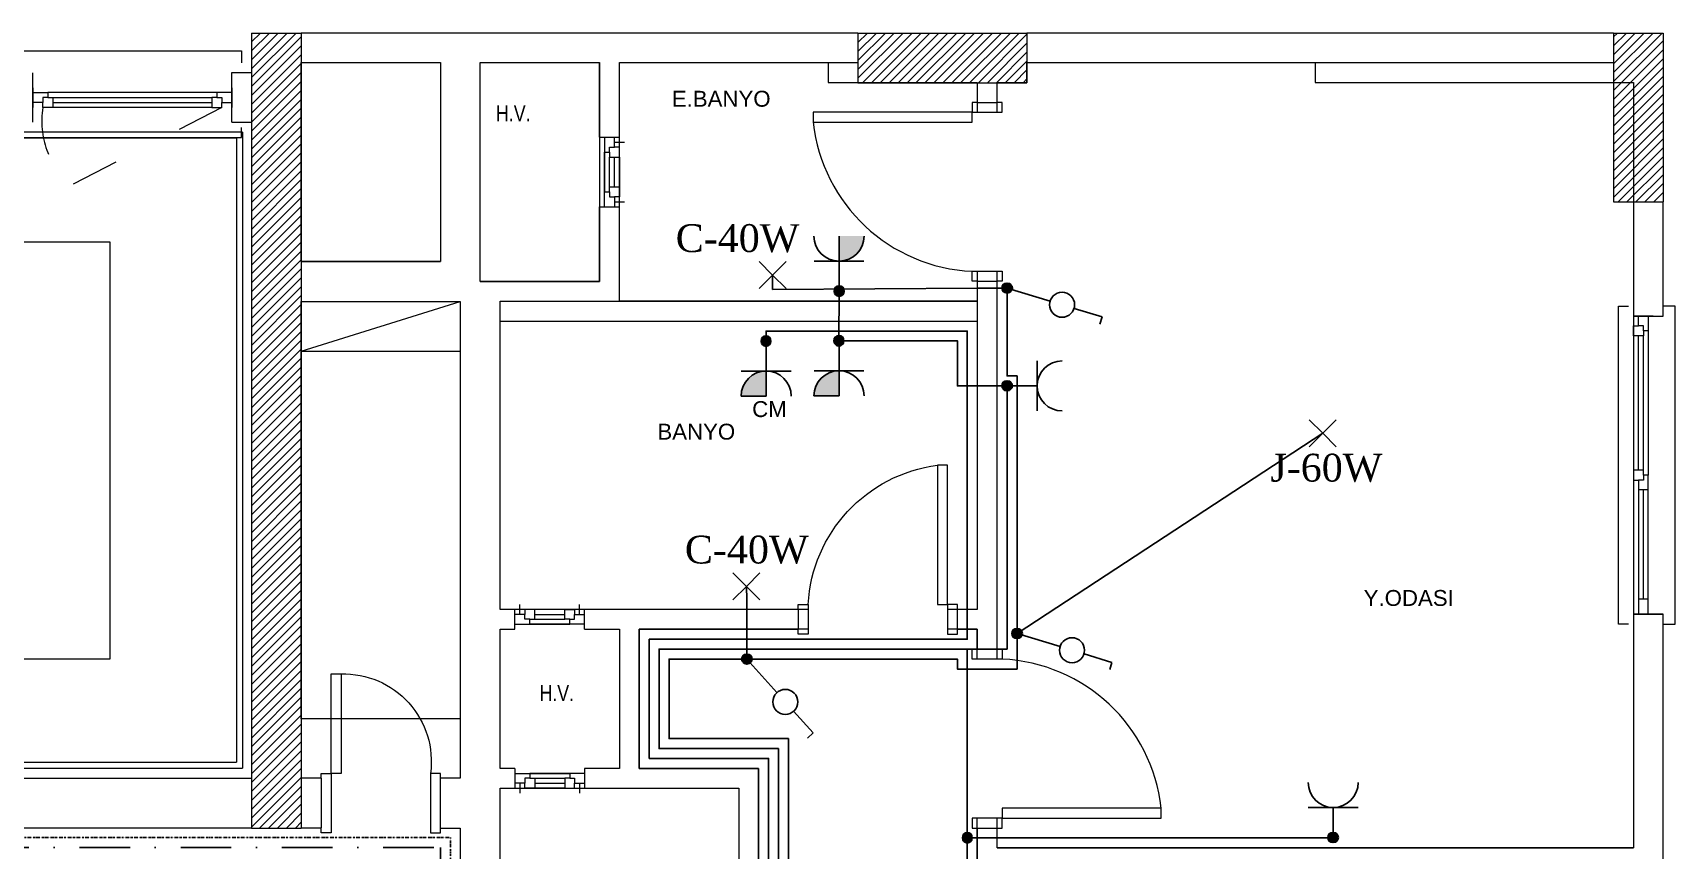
# Model space of a CAD drawing. Header units: millimetres. Extents: x 3395 to 31170, y 2853 to 7104.
# Drawn here: x 12577 to 13403, y 5600 to 6011 of the extents above; entities that cross this region are included whole.
import ezdxf

# ---------------------------------------------------------------- set-up
doc = ezdxf.new("R2010")
doc.units = ezdxf.units.MM
for name, pattern in [('ACAD_ISO03W100', [30, 12, -18]), ('DASHDOTX2', [50.8, 25.4, -12.7, 0, -12.7]), ('DIVIDE', [1.25, 0.5, -0.25, 0, -0.25, 0, -0.25])]:
    doc.linetypes.add(name, pattern=pattern)
for name, color, linetype in [('AydınlatmaT.', 1, 'Continuous'), ('DENIZLIK', 140, 'Continuous'), ('Elektrik T.', 4, 'Continuous'), ('S', 2, 'Continuous'), ('Telefon', 3, 'DIVIDE'), ('Televizyon', 255, 'DASHDOTX2'), ('YazılarY.', 7, 'Continuous')]:
    doc.layers.add(name, color=color, linetype=linetype)
for name, color, linetype, lineweight in [('Duvar', 7, 'Continuous', 20), ('elk035', 3, 'Continuous', 30), ('KAPEN', 30, 'Continuous', 13), ('SIVA', 42, 'Continuous', 9), ('TR', 252, 'Continuous', 5)]:
    doc.layers.add(name, color=color, linetype=linetype, lineweight=lineweight)
doc.styles.add('MEKAN', font='times.ttf')
doc.styles.get("Standard").update_dxf_attribs({"font": 'arial.ttf'})
doc.styles.add('style1', font='arial.ttf')

# ---------------------------------------------------------------- blocks, each defined once
blk = doc.blocks.new('30x30')
at = {"layer": 'DENIZLIK'}
blk.add_line((2.5, -12.5), (2.5, 7.5), dxfattribs=at)
at = {"layer": 'Duvar'}
for p, q in [((5, 15), (-5, 15)), ((5, -20), (-5, -20))]:
    blk.add_line(p, q, dxfattribs=at)
at = {"layer": 'KAPEN'}
for p, q in [((-5, -10), (-5, 5)), ((-2.5, 5), (-2.5, -10)), ((0, 5), (0, -10))]:
    blk.add_line(p, q, dxfattribs=at)
for points in [[(0, 7.5), (0, 5), (-5, 5), (-5, 10), (-2.5, 10)], [(2.5, 15), (2.5, 7.5), (0, 7.5), (0, 10), (-2.5, 10), (-2.5, 15)], [(0, -12.5), (0, -10), (-5, -10), (-5, -15), (-2.5, -15)], [(2.5, -20), (2.5, -12.5), (0, -12.5), (0, -15), (-2.5, -15), (-2.5, -20)]]:
    blk.add_lwpolyline(points, dxfattribs=at)
at = {"layer": 'SIVA', "ltscale": 2}
for p, q in [((-2.5, 12.5), (-7.5, 12.5)), ((-2.5, -17.5), (-7.5, -17.5))]:
    blk.add_line(p, q, dxfattribs=at)
blk = doc.blocks.new('RR9-1A')
at = {"layer": 'KAPEN'}
for points in [[(0, 0), (0, -2.5), (5, -2.5), (5, 12.5), (0, 12.5), (0, 10)], [(90, 0), (90, -2.5), (85, -2.5), (85, 12.5), (90, 12.5), (90, 10)]]:
    blk.add_lwpolyline(points, dxfattribs=at)
blk.add_lwpolyline([(5, -82.5), (10, -82.5), (10, -2.5), (5, -2.5)], close=True, dxfattribs=at)
blk.add_arc((0.74, 1.33), 84.34, 276.30069, 357.39453, dxfattribs=at)
blk = doc.blocks.new('LL8-1A')
at = {"layer": 'KAPEN'}
for points in [[(-80, 0), (-80, -2.5), (-75, -2.5), (-75, 12.5), (-80, 12.5), (-80, 10)], [(0, 0), (0, -2.5), (-5, -2.5), (-5, 12.5), (0, 12.5), (0, 10)]]:
    blk.add_lwpolyline(points, dxfattribs=at)
blk.add_lwpolyline([(-5, -72.5), (-10, -72.5), (-10, -2.5), (-5, -2.5)], close=True, dxfattribs=at)
blk.add_arc((-0.63, 1.38), 74.47, 182.98844, 262.76937, dxfattribs=at)
blk = doc.blocks.new('60LIK')
at = {"layer": 'KAPEN'}
for points in [[(-10, 2.5), (-10, 0), (-5, 0), (-5, 30), (-10, 30), (-10, 27.5)], [(50, 2.5), (50, 0), (45, 0), (45, 30), (50, 30), (50, 27.5)]]:
    blk.add_lwpolyline(points, dxfattribs=at)
blk.add_lwpolyline([(-5, -50), (0, -50), (0, 0), (-5, 0)], close=True, dxfattribs=at)
blk.add_arc((1.34, -5.96), 44.06, 268.25806, 7.76752, dxfattribs=at)
blk = doc.blocks.new('B')
at = {"layer": 'elk035'}
blk.add_hatch(color=256, dxfattribs=at).paths.add_polyline_path([(2.5, 0, 1), (-2.5, 0, 1)])
blk.add_circle((0, 0), 2.5, dxfattribs=at)
blk = doc.blocks.new('NORA')
for p, q in [((0, 0.2275), (-0.0318, 0.2275)), ((0, 0.105), (0, 0.2275))]:
    blk.add_line(p, q)
blk.add_circle((0, 0.0525), 0.0525)
blk = doc.blocks.new('A')
at = {"layer": 'S', "xscale": 100, "yscale": 100, "zscale": 100, "rotation": 180}
blk.add_blockref('NORA', (0, 0), dxfattribs=at)

msp = doc.modelspace()

# ---------------------------------------------------------------- hatches: boundary and pattern name
at = {"layer": 'Elektrik T.', "linetype": 'ByBlock'}
h = msp.add_hatch(color=256, dxfattribs=at)
h.dxf.hatch_style = 1
h.paths.add_polyline_path([(12982.94, 5909.21), (12982.94, 5896.61, 0.414214), (12995.54, 5909.21)])
h = msp.add_hatch(color=256, dxfattribs=at)
h.dxf.hatch_style = 1
h.paths.add_polyline_path([(12933.69, 5828.7), (12946.29, 5828.7), (12946.29, 5841.3, 0.414214)])
h = msp.add_hatch(color=256, dxfattribs=at)
h.dxf.hatch_style = 1
h.paths.add_polyline_path([(12982.94, 5828.83), (12982.94, 5841.43, 0.414214), (12970.34, 5828.83)])

# ---------------------------------------------------------------- linework, layer by layer
at = {"layer": 'AydınlatmaT.', "color": 1}
for p, q in [((12949.55, 5889.61), (12942.76, 5896.4)), ((12949.55, 5889.61), (12942.76, 5882.82)), ((12949.55, 5889.61), (12956.34, 5896.4)), ((12949.55, 5889.61), (12956.34, 5882.82)), ((13226.25, 5810.01), (13219.46, 5816.79)), ((13226.25, 5810.01), (13233.04, 5816.79)), ((13226.25, 5810.01), (13219.46, 5803.22)), ((13226.25, 5810.01), (13233.04, 5803.22)), ((12936.35, 5732.9), (12929.56, 5739.69)), ((12936.35, 5732.9), (12929.56, 5726.11)), ((12936.35, 5732.9), (12943.13, 5739.69)), ((12936.35, 5732.9), (12943.13, 5726.11))]:
    msp.add_line(p, q, dxfattribs=at)
at = {"layer": 'AydınlatmaT.'}
for p, q in [((12949.43, 5882.32), (12949.55, 5889.61)), ((13052.47, 5883.04), (12949.43, 5882.32)), ((13067.47, 5883.04), (13052.47, 5883.04)), ((13089.11, 5876.46), (13067.47, 5883.04)), ((13072.47, 5709.23), (13226.25, 5810.01)), ((12936.62, 5726.36), (12936.35, 5732.9)), ((12936.62, 5721.36), (12936.62, 5726.36)), ((13094.11, 5702.64), (13072.47, 5709.23)), ((12951.71, 5679.51), (12936.62, 5696.36))]:
    msp.add_line(p, q, dxfattribs=at)
for points in [[(12957.47, 5356.56), (12957.47, 5651.36), (12957.47, 5656.36), (12897.47, 5656.36), (12897.47, 5656.36), (12897.47, 5696.36), (12897.47, 5696.36), (13042.47, 5696.36), (13042.47, 5696.36), (13042.47, 5691.36), (13062.47, 5691.36), (13072.47, 5691.36), (13072.47, 5709.55), (13072.47, 5691.36), (13042.47, 5691.36), (13042.47, 5696.36), (13042.47, 5691.36), (13072.47, 5691.36), (13072.47, 5833.8), (13072.47, 5838.8), (13067.47, 5838.8), (13067.47, 5883.04), (13067.47, 5838.8), (13072.47, 5838.8), (13072.47, 5691.36), (13042.47, 5691.36), (13042.47, 5696.36)], [(12936.62, 5721.36), (12936.62, 5696.36)]]:
    msp.add_lwpolyline(points, dxfattribs=at)
at = {"layer": 'Duvar'}
for p, q in [((12687.45, 6011.36), (12712.45, 6011.36)), ((12687.45, 6011.36), (12687.45, 5611.36)), ((12712.45, 6011.36), (12712.45, 5611.36)), ((12712.47, 6011.46), (12992.47, 6011.46)), ((12992.45, 6011.36), (13077.45, 6011.36)), ((12992.45, 6011.36), (12992.45, 5986.36)), ((13077.45, 6011.36), (13077.45, 5986.36)), ((13077.47, 6011.46), (13372.47, 6011.46)), ((13372.45, 6011.36), (13397.45, 6011.36)), ((13372.45, 6011.36), (13372.45, 5926.36)), ((13397.45, 6011.36), (13397.45, 5926.36)), ((12577.47, 5966.46), (12577.47, 5991.36)), ((12677.47, 5966.46), (12677.47, 5991.46)), ((12677.47, 5991.46), (12687.47, 5991.46)), ((12712.47, 5996.46), (12782.47, 5996.46)), ((12782.47, 5996.46), (12782.47, 5896.36)), ((12802.47, 5886.38), (12802.47, 5996.46)), ((12802.47, 5996.46), (12862.47, 5996.46)), ((12802.47, 5996.46), (12862.47, 5996.46)), ((12862.47, 5958.92), (12862.47, 5996.46)), ((12872.47, 5996.46), (12992.47, 5996.46)), ((12872.47, 5958.92), (12872.47, 5996.46)), ((13077.47, 5996.46), (13372.47, 5996.46)), ((12577.47, 5983.86), (12577.47, 5973.86)), ((12577.47, 5973.86), (12577.47, 5983.86)), ((12577.47, 5973.86), (12577.47, 5983.86)), ((12577.47, 5973.86), (12577.47, 5983.86)), ((12577.47, 5981.36), (12577.47, 5976.36)), ((12669.97, 5981.36), (12584.97, 5981.36)), ((12677.47, 5983.86), (12677.47, 5973.86)), ((12677.47, 5973.86), (12677.47, 5983.86)), ((12677.47, 5973.86), (12677.47, 5983.86)), ((12677.47, 5973.86), (12677.47, 5983.86)), ((12992.45, 5986.36), (13077.45, 5986.36)), ((13052.47, 5986.46), (13052.47, 5976.46)), ((13062.47, 5976.46), (13062.47, 5986.46)), ((12587.47, 5978.86), (12667.47, 5978.86)), ((12587.47, 5976.36), (12667.47, 5976.36)), ((12667.47, 5973.86), (12587.47, 5973.86)), ((13052.47, 5976.46), (13062.47, 5976.46)), ((12677.47, 5966.46), (12687.47, 5966.46)), ((12782.47, 5966.36), (12782.47, 5896.36)), ((12682.97, 5961.46), (12337.47, 5961.46)), ((12679.97, 5958.46), (12337.47, 5958.46)), ((12679.97, 5958.46), (12679.97, 5644.46)), ((12682.97, 5961.46), (12682.97, 5641.46)), ((12862.47, 5886.38), (12862.47, 5923.92)), ((12872.47, 5876.38), (12872.47, 5923.92)), ((13372.45, 5926.36), (13397.45, 5926.36)), ((13382.47, 5926.46), (13382.47, 5868.96)), ((13397.47, 5868.96), (13397.47, 5926.46)), ((12343.47, 5906.36), (12616.21, 5906.36)), ((12616.21, 5906.36), (12616.21, 5696.36)), ((12712.47, 5896.36), (12782.47, 5896.36)), ((12802.47, 5886.38), (12862.47, 5886.38)), ((13052.47, 5886.46), (13052.47, 5876.48)), ((13052.47, 5886.46), (13062.47, 5886.46)), ((13062.47, 5701.46), (13062.47, 5886.46)), ((12712.45, 5851.36), (12792.47, 5876.36)), ((12712.47, 5876.36), (12792.47, 5876.36)), ((12792.47, 5876.36), (12792.47, 5636.36)), ((12872.47, 5876.38), (13052.47, 5876.38)), ((12812.47, 5721.36), (12812.47, 5866.38)), ((12812.47, 5866.38), (13052.47, 5866.38)), ((13052.47, 5866.38), (13052.47, 5721.36)), ((13382.47, 5868.96), (13397.47, 5868.96)), ((13392.47, 5868.96), (13382.47, 5868.96)), ((13382.47, 5868.96), (13392.47, 5868.96)), ((13382.47, 5868.96), (13392.47, 5868.96)), ((13382.47, 5868.96), (13392.47, 5868.96)), ((13382.47, 5868.96), (13397.47, 5868.96)), ((13382.47, 5868.96), (13397.47, 5868.96)), ((13384.97, 5868.96), (13389.97, 5868.96)), ((13382.47, 5858.96), (13382.47, 5791.46)), ((13384.97, 5791.46), (13384.97, 5858.96)), ((13387.47, 5791.46), (13387.47, 5858.96)), ((13389.97, 5861.46), (13389.97, 5788.96)), ((12712.45, 5851.36), (12792.47, 5851.36)), ((13384.97, 5781.46), (13384.97, 5726.46)), ((13389.97, 5781.46), (13384.97, 5781.46)), ((13387.47, 5726.46), (13387.47, 5781.46)), ((13389.97, 5726.46), (13389.97, 5781.46)), ((12819.97, 5721.36), (12812.47, 5721.36)), ((12962.47, 5721.36), (12854.97, 5721.36)), ((12962.47, 5721.36), (12962.47, 5711.36)), ((13042.47, 5711.36), (13042.47, 5721.36)), ((13052.47, 5721.36), (13042.47, 5721.36)), ((13382.47, 5718.96), (13382.47, 5601.46)), ((13397.47, 5718.96), (13382.47, 5718.96)), ((13392.47, 5718.96), (13382.47, 5718.96)), ((13382.47, 5718.96), (13392.47, 5718.96)), ((13382.47, 5718.96), (13392.47, 5718.96)), ((13382.47, 5718.96), (13392.47, 5718.96)), ((13382.47, 5718.96), (13397.47, 5718.96)), ((13382.47, 5718.96), (13397.47, 5718.96)), ((13397.47, 5533.96), (13397.47, 5718.96)), ((12812.47, 5711.36), (12819.97, 5711.36)), ((12812.47, 5641.36), (12812.47, 5711.36)), ((12854.97, 5711.36), (12872.47, 5711.36)), ((12872.47, 5711.36), (12872.47, 5641.36)), ((12882.47, 5711.36), (12962.47, 5711.36)), ((12882.47, 5641.36), (12882.47, 5711.36)), ((13042.47, 5711.36), (13052.47, 5711.36)), ((13052.47, 5711.36), (13052.47, 5701.36)), ((13062.47, 5701.36), (13052.47, 5701.36)), ((12616.21, 5696.36), (12343.47, 5696.36)), ((12337.47, 5644.46), (12679.97, 5644.46)), ((12181.97, 5636.46), (12687.47, 5636.46)), ((12337.47, 5641.46), (12682.97, 5641.46)), ((12722.47, 5636.36), (12712.47, 5636.36)), ((12722.47, 5636.36), (12722.47, 5611.46)), ((12782.47, 5611.36), (12782.47, 5636.36)), ((12792.47, 5636.36), (12782.47, 5636.36)), ((12819.97, 5641.36), (12812.47, 5641.36)), ((12872.47, 5641.36), (12854.97, 5641.36)), ((12942.47, 5641.36), (12882.47, 5641.36)), ((12942.47, 5486.36), (12942.47, 5641.36)), ((12812.47, 5631.36), (12819.97, 5631.36)), ((12812.47, 5511.36), (12812.47, 5631.36)), ((12854.97, 5631.36), (12932.47, 5631.36)), ((12932.47, 5631.36), (12932.47, 5511.36)), ((12181.97, 5611.46), (12687.47, 5611.46)), ((12687.45, 5611.36), (12712.45, 5611.36)), ((12712.47, 5611.46), (12722.47, 5611.46)), ((12782.47, 5611.36), (12792.47, 5611.36)), ((12792.47, 5611.36), (12792.47, 5391.36)), ((13052.47, 5611.36), (13062.47, 5611.36)), ((13052.47, 5611.36), (13052.47, 5581.36)), ((13062.47, 5601.46), (13062.47, 5611.36)), ((13062.47, 5601.46), (13382.47, 5601.46)), ((13152.47, 5601.36), (13152.47, 5601.36))]:
    msp.add_line(p, q, dxfattribs=at)
for points in [[(12572.47, 5996.36), (12572.47, 6002.36), (12682.47, 6002.36), (12682.47, 5996.36)], [(13052.47, 5891.46), (13052.47, 5876.48), (12957.47, 5876.38), (12872.47, 5876.38), (12872.47, 5876.38), (12872.47, 5996.46), (12977.47, 5996.46)], [(12977.47, 5996.46), (12977.47, 5986.46), (13052.47, 5986.46), (13052.47, 5971.46)], [(13062.47, 5971.46), (13062.47, 5986.46), (13077.47, 5986.46), (13077.47, 5996.46), (13222.47, 5996.46), (13222.47, 5986.46), (13382.47, 5986.46), (13382.47, 5601.46)], [(12577.47, 5981.36), (12584.97, 5981.36), (12584.97, 5978.86), (12582.47, 5978.86), (12582.47, 5976.36), (12577.47, 5976.36)], [(12677.47, 5981.36), (12669.97, 5981.36), (12669.97, 5978.86), (12672.47, 5978.86), (12672.47, 5976.36), (12677.47, 5976.36)], [(12584.97, 5978.86), (12587.47, 5978.86), (12587.47, 5973.86), (12582.47, 5973.86), (12582.47, 5976.36)], [(12669.97, 5978.86), (12667.47, 5978.86), (12667.47, 5973.86), (12672.47, 5973.86), (12672.47, 5976.36)], [(12572.47, 5963.86), (12572.47, 5958.86), (12682.47, 5958.86), (12682.47, 5963.86)], [(13062.47, 5696.36), (13062.47, 5891.46)], [(12967.47, 5721.36), (12812.47, 5721.36), (12812.47, 5876.38), (13052.47, 5876.38), (13052.47, 5721.36), (13037.47, 5721.36)], [(13379.97, 5713.96), (13374.97, 5713.96), (13374.97, 5873.96), (13379.97, 5873.96)], [(13397.47, 5713.96), (13403.47, 5713.96), (13403.47, 5873.96), (13397.47, 5873.96)], [(13389.97, 5868.96), (13389.97, 5861.46), (13387.47, 5861.46), (13387.47, 5863.96), (13384.97, 5863.96), (13384.97, 5868.96)], [(13387.47, 5861.46), (13387.47, 5858.96), (13382.47, 5858.96), (13382.47, 5863.96), (13384.97, 5863.96)], [(13387.47, 5788.96), (13387.47, 5791.46), (13382.47, 5791.46), (13382.47, 5786.46), (13384.97, 5786.46)], [(13389.97, 5781.46), (13389.97, 5788.96), (13387.47, 5788.96), (13387.47, 5786.46), (13384.97, 5786.46), (13384.97, 5781.46)], [(13389.97, 5718.96), (13389.97, 5726.46), (13384.97, 5726.46), (13384.97, 5718.96)], [(12967.47, 5711.36), (12882.47, 5711.36), (12882.47, 5641.36), (12942.47, 5641.36), (12942.47, 5476.36)], [(13052.47, 5696.36), (13052.47, 5711.36), (13037.47, 5711.36)], [(12932.47, 5381.36), (12812.47, 5381.36), (12812.47, 5501.36), (12842.91, 5501.36), (12842.91, 5511.36), (12812.47, 5511.36), (12812.47, 5631.36), (12932.47, 5631.36), (12932.47, 5511.36), (12922.91, 5511.36), (12922.91, 5501.36), (12932.47, 5501.36), (12932.47, 5466.36)], [(13052.47, 5576.36), (13052.47, 5616.36)], [(13382.47, 5601.46), (13107.47, 5601.46), (13107.47, 5601.46), (13062.47, 5601.46), (13062.47, 5616.36)]]:
    msp.add_lwpolyline(points, dxfattribs=at)
for points in [[(12712.47, 5996.46), (12782.47, 5996.46), (12782.47, 5896.36), (12712.47, 5896.36)], [(12802.47, 5996.46), (12862.47, 5996.46), (12862.47, 5886.38), (12802.47, 5886.38)], [(12712.47, 5876.36), (12792.47, 5876.36), (12792.47, 5666.36), (12712.47, 5666.36)]]:
    msp.add_lwpolyline(points, close=True, dxfattribs=at)
at = {"layer": 'Elektrik T.', "linetype": 'ByBlock'}
for p, q in [((12982.94, 5896.61), (12982.94, 5909.21)), ((12982.94, 5841.43), (12982.94, 5828.83)), ((12982.94, 5828.83), (12970.34, 5828.83))]:
    msp.add_line(p, q, dxfattribs=at)
at = {"layer": 'Elektrik T.', "color": 4}
for p, q in [((12995.49, 5896.61), (12970.39, 5896.61)), ((12982.94, 5896.61), (12982.94, 5881.41)), ((12946.29, 5841.3), (12946.29, 5856.51)), ((12982.94, 5841.43), (12982.94, 5856.64)), ((12933.74, 5841.3), (12958.85, 5841.3)), ((12970.39, 5841.43), (12995.49, 5841.43)), ((13082.55, 5846.36), (13082.55, 5821.25)), ((13082.55, 5833.8), (13067.34, 5833.8)), ((13218.94, 5621.67), (13244.04, 5621.67)), ((13231.49, 5621.67), (13231.49, 5606.46))]:
    msp.add_line(p, q, dxfattribs=at)
at = {"layer": 'Elektrik T.'}
for points in [[(12983.01, 5881.54), (12982.86, 5856.51), (13042.47, 5856.51), (13042.47, 5856.51), (13042.47, 5833.8), (13067.47, 5833.88), (13067.47, 5706.36), (13067.47, 5701.36), (13052.47, 5701.36), (13047.47, 5701.36), (13067.47, 5701.36), (13067.47, 5701.36), (13047.47, 5701.36), (13047.47, 5601.46), (13047.47, 5606.46), (13231.49, 5606.46), (13047.47, 5606.46), (13047.47, 5444.27), (13067.47, 5444.35)], [(12715.24, 5316.36), (12772.47, 5316.36), (12777.47, 5316.36), (12777.53, 5366.36), (12777.53, 5366.36), (12942.47, 5366.36), (12947.47, 5366.36), (12947.47, 5641.36), (12947.47, 5646.36), (12887.47, 5646.36), (12887.47, 5646.36), (12887.47, 5706.36), (12887.47, 5706.36), (13047.47, 5706.36), (13047.47, 5706.36), (13047.47, 5861.38), (13047.47, 5861.38), (12946.29, 5861.38), (12946.29, 5856.51)], [(13047.47, 5701.36), (12892.47, 5701.36), (12892.47, 5701.36), (12892.47, 5651.36), (12892.47, 5651.36), (12947.47, 5651.36), (12952.47, 5651.36), (12952.47, 5366.36), (12952.47, 5361.36), (12782.52, 5361.57), (12782.52, 5361.57), (12782.52, 5316.36), (12782.52, 5311.36), (12710.24, 5311.36), (12710.24, 5316.36)]]:
    msp.add_lwpolyline(points, dxfattribs=at)
at = {"layer": 'Elektrik T.', "linetype": 'ByBlock'}
msp.add_lwpolyline([(12946.29, 5841.3), (12946.29, 5828.7), (12933.69, 5828.7)], dxfattribs=at)
at = {"layer": 'Elektrik T.', "color": 4}
for centre, start, end in [((12982.94, 5909.21), 180, 270), ((12982.94, 5909.21), 270, 0), ((12946.29, 5828.7), 90, 180), ((12946.29, 5828.7), 0, 90), ((12982.94, 5828.83), 90, 180), ((12982.94, 5828.83), 0, 90), ((13095.15, 5833.8), 90, 180), ((13095.15, 5833.8), 180, 270), ((13231.49, 5634.27), 180, 270), ((13231.49, 5634.27), 270, 0)]:
    msp.add_arc(centre, 12.6, start, end, dxfattribs=at)
at = {"layer": 'Telefon'}
msp.add_lwpolyline([(11682.47, 5951.54), (11682.47, 5941.54), (11842.47, 5941.54), (11842.47, 5941.54), (11842.47, 5611.54), (11842.47, 5606.54), (12787.47, 5606.54), (12787.47, 5606.54), (12787.47, 5396.44), (12787.47, 5396.44), (12752.47, 5396.44), (12747.47, 5396.44), (12747.47, 5351.44)], dxfattribs=at)
at = {"layer": 'Televizyon'}
msp.add_lwpolyline([(11687.47, 5936.54), (11837.47, 5936.54), (11837.47, 5611.54), (11837.47, 5601.54), (12782.47, 5601.54), (12782.47, 5401.44), (12752.47, 5401.44), (12742.47, 5401.44), (12742.47, 5356.44)], dxfattribs=at)
at = {"layer": 'TR', "ltscale": 2}
for p, q in [((12687.45, 6006.88), (12691.93, 6011.36)), ((12687.45, 6002.39), (12696.42, 6011.36)), ((12687.45, 5997.9), (12700.91, 6011.36)), ((12687.45, 5993.41), (12705.4, 6011.36)), ((12687.45, 5988.92), (12709.89, 6011.36)), ((12687.45, 5984.43), (12712.45, 6009.43)), ((12992.45, 6011.04), (12992.77, 6011.36)), ((12992.45, 6006.55), (12997.26, 6011.36)), ((12992.45, 6002.06), (13001.75, 6011.36)), ((12992.45, 5997.57), (13006.24, 6011.36)), ((12992.45, 5993.08), (13010.73, 6011.36)), ((12992.45, 5988.59), (13015.22, 6011.36)), ((12994.71, 5986.36), (13019.71, 6011.36)), ((12999.2, 5986.36), (13024.2, 6011.36)), ((13003.69, 5986.36), (13028.69, 6011.36)), ((13008.18, 5986.36), (13033.18, 6011.36)), ((13012.67, 5986.36), (13037.67, 6011.36)), ((13017.16, 5986.36), (13042.16, 6011.36)), ((13021.65, 5986.36), (13046.65, 6011.36)), ((13026.14, 5986.36), (13051.14, 6011.36)), ((13030.63, 5986.36), (13055.63, 6011.36)), ((13035.12, 5986.36), (13060.12, 6011.36)), ((13039.61, 5986.36), (13064.61, 6011.36)), ((13044.1, 5986.36), (13069.1, 6011.36)), ((13048.59, 5986.36), (13073.59, 6011.36)), ((13053.08, 5986.36), (13077.45, 6010.73)), ((13057.57, 5986.36), (13077.45, 6006.24)), ((13372.45, 6009.38), (13374.43, 6011.36)), ((13372.45, 6004.89), (13378.92, 6011.36)), ((13372.45, 6000.4), (13383.41, 6011.36)), ((13372.45, 5995.91), (13387.9, 6011.36)), ((13372.45, 5991.42), (13392.39, 6011.36)), ((13372.45, 5986.93), (13396.88, 6011.36)), ((13372.45, 5982.44), (13397.45, 6007.44)), ((12687.45, 5979.94), (12712.45, 6004.94)), ((12687.45, 5975.45), (12712.45, 6000.45)), ((13062.06, 5986.36), (13077.45, 6001.75)), ((13066.55, 5986.36), (13077.45, 5997.26)), ((13372.45, 5977.95), (13397.45, 6002.95)), ((13372.45, 5973.46), (13397.45, 5998.46)), ((12687.45, 5970.96), (12712.45, 5995.96)), ((12687.45, 5966.47), (12712.45, 5991.47)), ((13071.04, 5986.36), (13077.45, 5992.77)), ((13372.45, 5968.97), (13397.45, 5993.97)), ((13372.45, 5964.48), (13397.45, 5989.48)), ((12687.45, 5961.98), (12712.45, 5986.98)), ((12687.45, 5957.49), (12712.45, 5982.49)), ((13075.53, 5986.36), (13077.45, 5988.28)), ((13372.45, 5959.99), (13397.45, 5984.99)), ((13372.45, 5955.5), (13397.45, 5980.5)), ((12687.45, 5953), (12712.45, 5978)), ((12687.45, 5948.51), (12712.45, 5973.51)), ((13372.45, 5951.01), (13397.45, 5976.01)), ((12687.45, 5944.02), (12712.45, 5969.02)), ((12687.45, 5939.53), (12712.45, 5964.53)), ((13372.45, 5946.52), (13397.45, 5971.52)), ((13372.45, 5942.03), (13397.45, 5967.03)), ((12687.45, 5935.04), (12712.45, 5960.04)), ((12687.45, 5930.55), (12712.45, 5955.55)), ((13372.45, 5937.54), (13397.45, 5962.54)), ((13372.45, 5933.05), (13397.45, 5958.05)), ((12687.45, 5926.06), (12712.45, 5951.06)), ((13372.45, 5928.56), (13397.45, 5953.56)), ((13374.74, 5926.36), (13397.45, 5949.07)), ((12687.45, 5921.57), (12712.45, 5946.57)), ((12687.45, 5917.08), (12712.45, 5942.08)), ((13379.23, 5926.36), (13397.45, 5944.58)), ((13383.72, 5926.36), (13397.45, 5940.09)), ((12687.45, 5912.59), (12712.45, 5937.59)), ((12687.45, 5908.1), (12712.45, 5933.1)), ((13388.21, 5926.36), (13397.45, 5935.6)), ((13392.7, 5926.36), (13397.45, 5931.11)), ((12687.45, 5903.61), (12712.45, 5928.61)), ((12687.45, 5899.12), (12712.45, 5924.12)), ((13397.19, 5926.36), (13397.45, 5926.62)), ((12687.45, 5894.63), (12712.45, 5919.63)), ((12687.45, 5890.14), (12712.45, 5915.14)), ((12687.45, 5885.65), (12712.45, 5910.65)), ((12687.45, 5881.16), (12712.45, 5906.16)), ((12687.45, 5876.67), (12712.45, 5901.67)), ((12687.45, 5872.18), (12712.45, 5897.18)), ((12687.45, 5867.69), (12712.45, 5892.69)), ((12687.45, 5863.2), (12712.45, 5888.2)), ((12687.45, 5858.71), (12712.45, 5883.71)), ((12687.45, 5854.22), (12712.45, 5879.22)), ((12687.45, 5849.73), (12712.45, 5874.73)), ((12687.45, 5845.24), (12712.45, 5870.24)), ((12687.45, 5840.75), (12712.45, 5865.75)), ((12687.45, 5836.26), (12712.45, 5861.26)), ((12687.45, 5831.77), (12712.45, 5856.77)), ((12687.45, 5827.28), (12712.45, 5852.28)), ((12687.45, 5822.79), (12712.45, 5847.79)), ((12687.45, 5818.3), (12712.45, 5843.3)), ((12687.45, 5813.81), (12712.45, 5838.81)), ((12687.45, 5809.32), (12712.45, 5834.32)), ((12687.45, 5804.83), (12712.45, 5829.83)), ((12687.45, 5800.34), (12712.45, 5825.34)), ((12687.45, 5795.84), (12712.45, 5820.84)), ((12687.45, 5791.35), (12712.45, 5816.35)), ((12687.45, 5786.86), (12712.45, 5811.86)), ((12687.45, 5782.37), (12712.45, 5807.37)), ((12687.45, 5777.88), (12712.45, 5802.88)), ((12687.45, 5773.39), (12712.45, 5798.39)), ((12687.45, 5768.9), (12712.45, 5793.9)), ((12687.45, 5764.41), (12712.45, 5789.41)), ((12687.45, 5759.92), (12712.45, 5784.92)), ((12687.45, 5755.43), (12712.45, 5780.43)), ((12687.45, 5750.94), (12712.45, 5775.94)), ((12687.45, 5746.45), (12712.45, 5771.45)), ((12687.45, 5741.96), (12712.45, 5766.96)), ((12687.45, 5737.47), (12712.45, 5762.47)), ((12687.45, 5732.98), (12712.45, 5757.98)), ((12687.45, 5728.49), (12712.45, 5753.49)), ((12687.45, 5724), (12712.45, 5749)), ((12687.45, 5719.51), (12712.45, 5744.51)), ((12687.45, 5715.02), (12712.45, 5740.02)), ((12687.45, 5710.53), (12712.45, 5735.53)), ((12687.45, 5706.04), (12712.45, 5731.04)), ((12687.45, 5701.55), (12712.45, 5726.55)), ((12687.45, 5697.06), (12712.45, 5722.06)), ((12687.45, 5692.57), (12712.45, 5717.57)), ((12687.45, 5688.08), (12712.45, 5713.08)), ((12687.45, 5683.59), (12712.45, 5708.59)), ((12687.45, 5679.1), (12712.45, 5704.1)), ((12687.45, 5674.61), (12712.45, 5699.61)), ((12687.45, 5670.12), (12712.45, 5695.12)), ((12687.45, 5665.63), (12712.45, 5690.63)), ((12687.45, 5661.14), (12712.45, 5686.14)), ((12687.45, 5656.65), (12712.45, 5681.65)), ((12687.45, 5652.16), (12712.45, 5677.16)), ((12687.45, 5647.67), (12712.45, 5672.67)), ((12687.45, 5643.18), (12712.45, 5668.18)), ((12687.45, 5638.69), (12712.45, 5663.69)), ((12687.45, 5634.2), (12712.45, 5659.2)), ((12687.45, 5629.71), (12712.45, 5654.71)), ((12687.45, 5625.22), (12712.45, 5650.22)), ((12687.45, 5620.73), (12712.45, 5645.73)), ((12687.45, 5616.24), (12712.45, 5641.24)), ((12687.45, 5611.75), (12712.45, 5636.75)), ((12691.55, 5611.36), (12712.45, 5632.26)), ((12696.04, 5611.36), (12712.45, 5627.77)), ((12700.53, 5611.36), (12712.45, 5623.28)), ((12705.02, 5611.36), (12712.45, 5618.79)), ((12709.51, 5611.36), (12712.45, 5614.3))]:
    msp.add_line(p, q, dxfattribs=at)
at = {"layer": 'TR', "linetype": 'ACAD_ISO03W100', "ltscale": 2}
msp.add_lwpolyline([(12672.47, 5973.86), (12596.43, 5934.66)], dxfattribs=at)
msp.add_arc((12625.53, 5967.11), 43.59, 171.09246, 228.11849, dxfattribs=at)

# ---------------------------------------------------------------- block references
at = {"layer": 'AydınlatmaT.', "linetype": 'Continuous', "xscale": -1.199999999997266, "yscale": 1.200000000001167, "zscale": 1.2}
for p, rotation in [((13089.11, 5876.46), 73.07657146405352), ((13094.11, 5702.64), 73.07657146405352), ((12951.71, 5679.51), 41.83870609798239)]:
    msp.add_blockref('A', p, dxfattribs=dict(at, rotation=rotation))
at = {"layer": 'Duvar'}
for name, p, rotation in [('RR9-1A', (13052.47, 5976.46), 269.9999999999998), ('30x30', (12867.47, 5938.92), 179.9999999999999), ('B', (13067.47, 5883.04), 289.6047395526663), ('B', (13067.47, 5833.88), 289.6047395526663), ('B', (13072.47, 5709.23), 289.6047395526663), ('B', (12936.62, 5696.36), 289.6047395526663), ('RR9-1A', (13062.47, 5611.36), 90), ('30x30', (12834.97, 5636.36), 90), ('B', (13231.42, 5606.59), 19.60473955266624)]:
    msp.add_blockref(name, p, dxfattribs=dict(at, rotation=rotation))
at = {"layer": 'Duvar', "xscale": -1}
for name, p, rotation in [('B', (12983.01, 5881.54), 340.3952604473337), ('B', (12946.22, 5856.38), 160.3952604473337), ('B', (12982.86, 5856.51), 160.3952604473337), ('LL8-1A', (13042.47, 5721.36), 180), ('30x30', (12834.97, 5716.36), 90), ('60LIK', (12732.47, 5638.86), 180), ('B', (13047.47, 5606.46), 160.3952604473337)]:
    msp.add_blockref(name, p, dxfattribs=dict(at, rotation=rotation))

# ---------------------------------------------------------------- texts
at = {"layer": 'Duvar', "style": 'style1', "width": 0.8}
for p in [(12810.42, 5966.96), (12832.29, 5675.28)]:
    msp.add_text('H.V.  ', height=8, dxfattribs=at).set_placement(p)
at = {"layer": 'YazılarY.', "style": 'MEKAN'}
for s, p in [('C-40W', (12900.79, 5901.17)), ('J-60W', (13199.88, 5785.67)), ('C-40W', (12905.4, 5744.46))]:
    msp.add_text(s, height=14, dxfattribs=at).set_placement(p)
at = {"layer": 'YazılarY.', "linetype": 'ByBlock', "char_height": 8}
for s, width, insert, attachment_point in [('E.BANYO', 66.1726, (12898.84, 5982.29), 1), ('CM', 10.6833, (12939.25, 5818.03), 7), ('BANYO', 66.1726, (12891.59, 5814.79), 1), ('Y.ODASI', 66.1726, (13246.81, 5731.11), 1)]:
    msp.add_mtext_dynamic_manual_height_columns(s, width=width, gutter_width=12.5, heights=[0], dxfattribs=dict(at, insert=insert, attachment_point=attachment_point))

doc.saveas('drawing.dxf')
